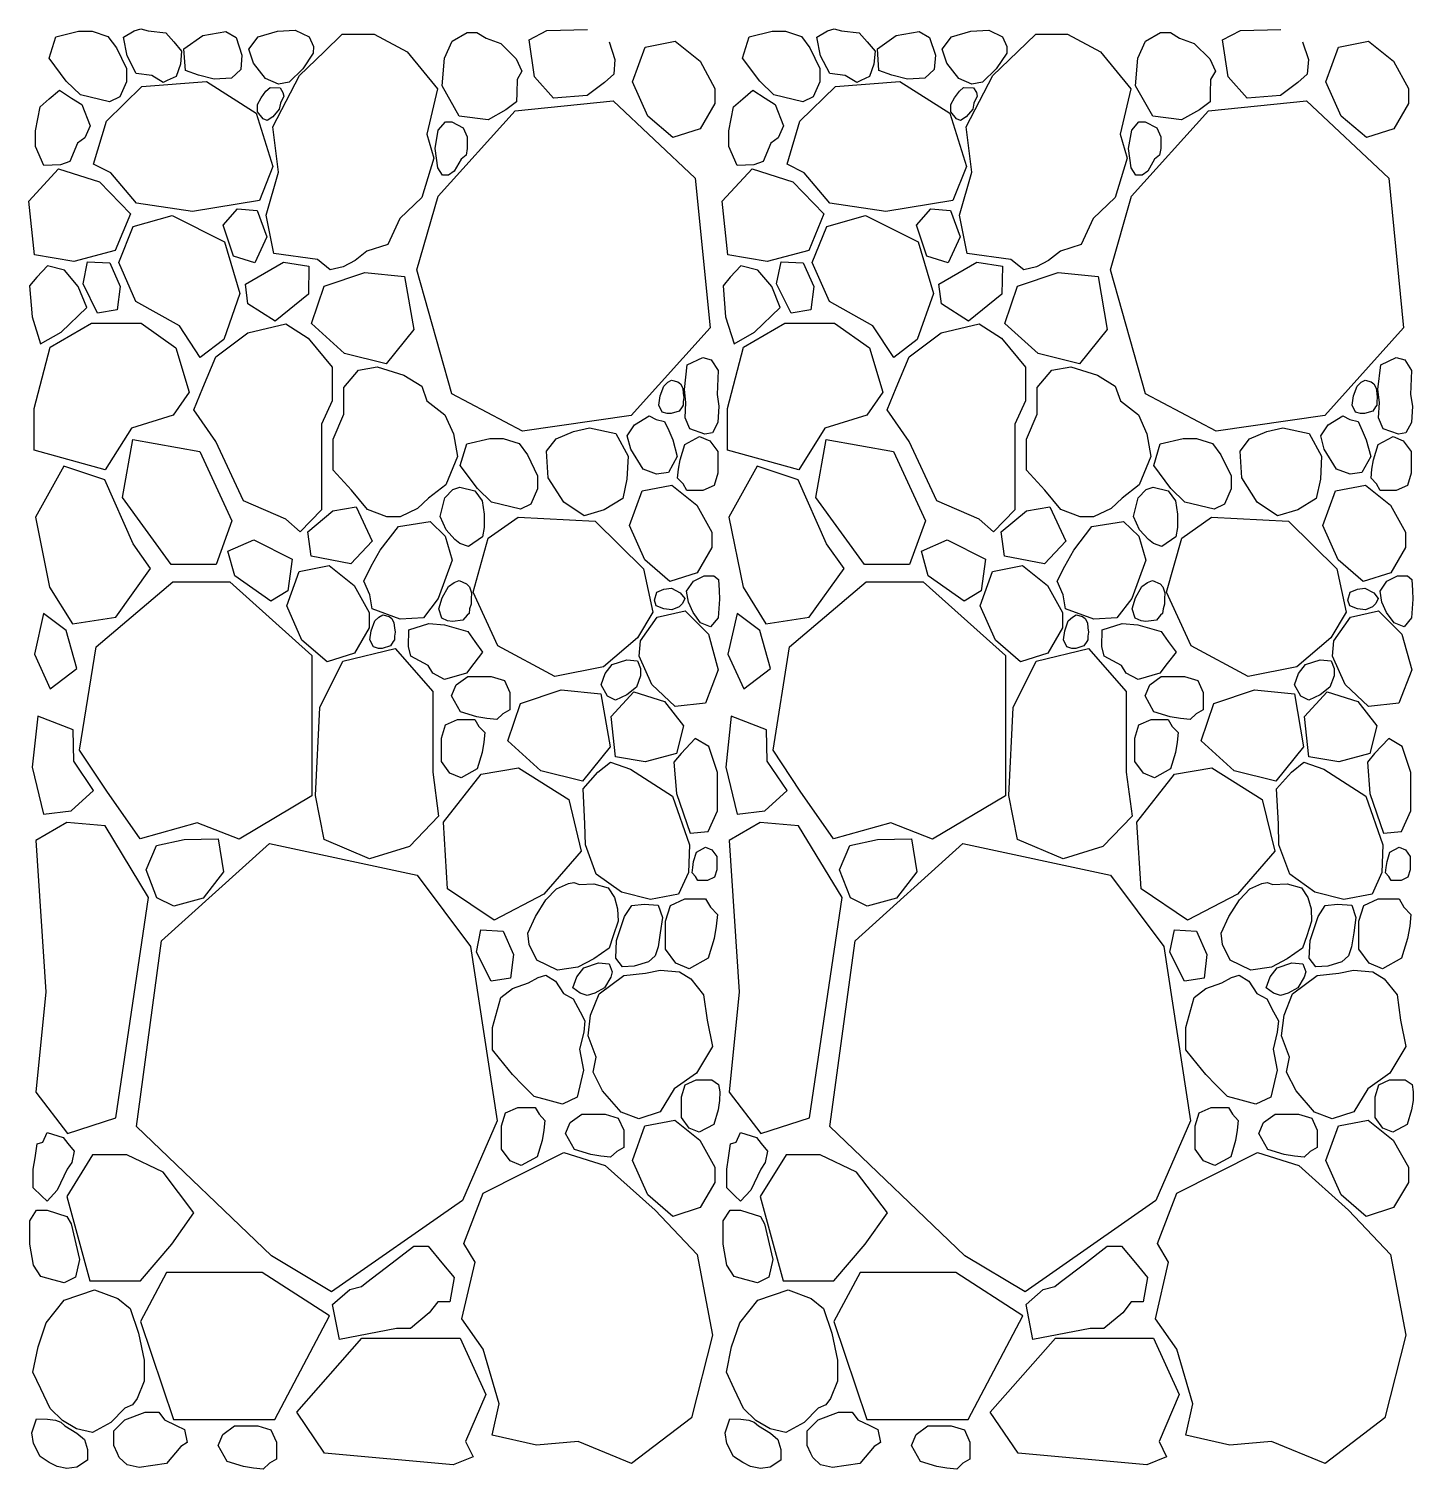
# Model space of a CAD drawing. Header units: millimetres. Extents: x 10227 to 13232, y 2 to 9351.
# Drawn here: x 11743.8 to 11919.9, y 581.3 to 764.6 of the extents above; entities that cross this region are included whole.
import ezdxf

# ---------------------------------------------------------------- set-up
doc = ezdxf.new("R2010")
doc.units = ezdxf.units.MM
doc.layers.add('RETINO', color=20, linetype='Continuous')

msp = doc.modelspace()

# ---------------------------------------------------------------- linework, layer by layer
at = {"layer": 'RETINO'}
for points in [[(11754.03, 755.27), (11750.33, 756.14), (11748.52, 757.9), (11746.35, 760.82), (11747.18, 763.55), (11750.09, 764.26), (11751.81, 764.26), (11753.83, 763.6), (11754.9, 762.15), (11756.19, 759.5), (11756.19, 757.82), (11755.35, 755.89), (11754.03, 755.27)], [(11759.42, 758.63), (11757.44, 758.87), (11756.27, 761.14), (11755.79, 763.48), (11757.16, 764.32), (11758, 764.56), (11758.94, 764.3), (11761.21, 764.06), (11762.22, 762.92), (11763.2, 761.72), (11763.06, 760.08), (11762.5, 758.5), (11761.38, 757.97), (11760.87, 757.75), (11759.42, 758.63)], [(11778.63, 759.47), (11776.87, 757.79), (11775.52, 757.53), (11773.86, 758.24), (11772.35, 760.2), (11771.74, 761.96), (11772.93, 763.53), (11775.41, 764.26), (11777.67, 764.4), (11779.42, 763.53), (11779.98, 762.3), (11779.95, 761.45), (11778.63, 759.47)], [(11808.12, 758.47), (11807.41, 763.17), (11809.68, 764.35), (11814.84, 764.47)], [(11842.25, 755.27), (11838.55, 756.14), (11836.75, 757.9), (11834.57, 760.82), (11835.41, 763.55), (11838.32, 764.26), (11840.03, 764.26), (11842.06, 763.6), (11843.13, 762.15), (11844.41, 759.5), (11844.41, 757.82), (11843.57, 755.89), (11842.25, 755.27)], [(11847.64, 758.63), (11845.67, 758.87), (11844.5, 761.14), (11844.02, 763.48), (11845.39, 764.32), (11846.23, 764.56), (11847.17, 764.3), (11849.43, 764.06), (11850.44, 762.92), (11851.43, 761.72), (11851.29, 760.08), (11850.73, 758.5), (11849.6, 757.97), (11849.1, 757.75), (11847.64, 758.63)], [(11866.86, 759.47), (11865.1, 757.79), (11863.75, 757.53), (11862.08, 758.24), (11860.58, 760.2), (11859.97, 761.96), (11861.15, 763.53), (11863.63, 764.26), (11865.9, 764.4), (11867.65, 763.53), (11868.21, 762.3), (11868.18, 761.45), (11866.86, 759.47)], [(11896.35, 758.47), (11895.64, 763.17), (11897.91, 764.35), (11903.07, 764.47)], [(11763.7, 759.25), (11763.5, 762), (11765.9, 763.73), (11768.82, 764.21)], [(11768.82, 764.21), (11770.13, 763.46)], [(11770.13, 763.46), (11770.88, 761.22), (11770.73, 759.38)], [(11780.48, 735.19), (11774.93, 735.96), (11773.96, 740.84), (11775.52, 746.31), (11774.8, 752.09), (11778.2, 758.62), (11781.32, 761.65), (11783.64, 763.89), (11787.7, 763.89), (11791.88, 761.65), (11795.75, 756.93), (11794.39, 751.15), (11795.3, 748.11), (11793.78, 743.09), (11790.97, 740.43), (11789.43, 737.12), (11786.79, 736.25), (11785.27, 735.1), (11783.75, 734.29), (11782.12, 733.9), (11780.48, 735.19)], [(11802.21, 752.98), (11798.53, 753.44), (11796.36, 757.31), (11796.63, 760.81), (11797.62, 762.99), (11799.53, 764.09), (11800.78, 764.07), (11801.94, 763.39), (11803.81, 762.69), (11805.79, 760.73), (11806.51, 759.15), (11805.89, 758.1), (11805.85, 756.41), (11805.82, 755.27), (11804.46, 754.27), (11802.21, 752.98)], [(11817.6, 762.89), (11818.34, 760.65), (11818.19, 758.81)], [(11829.2, 751.83), (11825.71, 750.73), (11822.52, 753.46), (11820.58, 757.83), (11822.17, 762.23), (11825.98, 762.98), (11829.16, 760.43), (11831.06, 756.98), (11831.06, 755.04), (11829.2, 751.83)], [(11851.92, 759.25), (11851.73, 762), (11854.13, 763.73), (11857.05, 764.21)], [(11857.05, 764.21), (11858.36, 763.46)], [(11858.36, 763.46), (11859.11, 761.22), (11858.96, 759.38)], [(11868.71, 735.19), (11863.16, 735.96), (11862.18, 740.84), (11863.75, 746.31), (11863.02, 752.09), (11866.43, 758.62), (11869.55, 761.65), (11871.87, 763.89), (11875.93, 763.89), (11880.1, 761.65), (11883.98, 756.93), (11882.61, 751.15), (11883.52, 748.11), (11882, 743.09), (11879.19, 740.43), (11877.66, 737.12), (11875.02, 736.25), (11873.5, 735.1), (11871.97, 734.29), (11870.35, 733.9), (11868.71, 735.19)], [(11890.44, 752.98), (11886.76, 753.44), (11884.58, 757.31), (11884.86, 760.81), (11885.84, 762.99), (11887.76, 764.09), (11889, 764.07), (11890.17, 763.39), (11892.03, 762.69), (11894.02, 760.73), (11894.73, 759.15), (11894.12, 758.1), (11894.07, 756.41), (11894.05, 755.27), (11892.69, 754.27), (11890.44, 752.98)], [(11905.82, 762.89), (11906.57, 760.65), (11906.42, 758.81)], [(11917.43, 751.83), (11913.94, 750.73), (11910.75, 753.46), (11908.8, 757.83), (11910.39, 762.23), (11914.21, 762.98), (11917.38, 760.43), (11919.29, 756.98), (11919.29, 755.04), (11917.43, 751.83)], [(11769.54, 758.3), (11767.33, 758.14), (11765.34, 758.66), (11763.7, 759.25)], [(11770.73, 759.38), (11769.54, 758.3)], [(11818.19, 758.81), (11817.01, 757.74)], [(11857.77, 758.3), (11855.56, 758.14), (11853.57, 758.66), (11851.92, 759.25)], [(11858.96, 759.38), (11857.77, 758.3)], [(11906.42, 758.81), (11905.23, 757.74)], [(11774.82, 747.04), (11773.1, 742.73), (11764.59, 741.32), (11757.47, 742.38), (11754.18, 746.22), (11752, 747.35), (11753.64, 752.81), (11758.15, 757.21), (11766.37, 757.85), (11772.7, 753.84), (11774.82, 747.04)], [(11775.63, 754.33), (11774.81, 753.34), (11774.1, 752.91), (11773.57, 753.09), (11772.84, 753.99), (11772.84, 754.91), (11773.33, 755.79), (11773.94, 756.61), (11774.45, 757.08), (11775.73, 757.03), (11776.1, 756.47), (11776.22, 756), (11775.78, 755.1), (11775.63, 754.33)], [(11817.01, 757.74), (11814.79, 756.07), (11810.53, 755.74), (11808.12, 758.47)], [(11863.05, 747.04), (11861.33, 742.73), (11852.82, 741.32), (11845.69, 742.38), (11842.41, 746.22), (11840.23, 747.35), (11841.87, 752.81), (11846.38, 757.21), (11854.6, 757.85), (11860.93, 753.84), (11863.05, 747.04)], [(11863.85, 754.33), (11863.03, 753.34), (11862.32, 752.91), (11861.8, 753.09), (11861.06, 753.99), (11861.06, 754.91), (11861.55, 755.79), (11862.17, 756.61), (11862.68, 757.08), (11863.95, 757.03), (11864.33, 756.47), (11864.44, 756), (11864.01, 755.1), (11863.85, 754.33)], [(11905.23, 757.74), (11903.02, 756.07), (11898.76, 755.74), (11896.35, 758.47)], [(11745.66, 747.15), (11744.62, 749.59), (11744.62, 751.59), (11745.21, 754.63), (11746.37, 755.63), (11747.67, 756.74), (11749.21, 755.75), (11750.51, 754.91), (11751.57, 752.23), (11750.89, 750.67), (11749.96, 749.99), (11748.97, 747.68), (11747.78, 747.27), (11745.66, 747.15)], [(11795.84, 743.25), (11805.64, 754.12), (11818.09, 755.39), (11828.55, 745.55), (11830.46, 726.5), (11820.42, 715.37), (11806.59, 713.37), (11797.6, 718.1), (11793.15, 733.89), (11795.84, 743.25)], [(11833.89, 747.15), (11832.84, 749.59), (11832.84, 751.59), (11833.44, 754.63), (11834.6, 755.63), (11835.89, 756.74), (11837.44, 755.75), (11838.73, 754.91), (11839.79, 752.23), (11839.12, 750.67), (11838.19, 749.99), (11837.19, 747.68), (11836.01, 747.27), (11833.89, 747.15)], [(11884.06, 743.25), (11893.87, 754.12), (11906.32, 755.39), (11916.78, 745.55), (11918.68, 726.5), (11908.65, 715.37), (11894.82, 713.37), (11885.83, 718.1), (11881.37, 733.89), (11884.06, 743.25)], [(11798.78, 747.99), (11797.89, 746.45), (11797.18, 745.93), (11796.38, 745.93), (11795.8, 746.85), (11795.46, 749.31), (11795.86, 751.68), (11796.78, 752.74), (11797.58, 752.74), (11799.03, 751.97), (11799.55, 750.8), (11799.55, 749.34), (11799.4, 748.5), (11798.78, 747.99)], [(11887, 747.99), (11886.12, 746.45), (11885.4, 745.93), (11884.6, 745.93), (11884.03, 746.85), (11883.69, 749.31), (11884.09, 751.68), (11885, 752.74), (11885.8, 752.74), (11887.26, 751.97), (11887.77, 750.8), (11887.77, 749.34), (11887.63, 748.5), (11887, 747.99)], [(11749.49, 734.95), (11744.47, 735.8), (11743.76, 742.61), (11747.55, 746.73), (11752.74, 745.11), (11756.7, 741), (11754.77, 736.35), (11749.49, 734.95)], [(11837.72, 734.95), (11832.7, 735.8), (11831.99, 742.61), (11835.78, 746.73), (11840.97, 745.11), (11844.92, 741), (11842.99, 736.35), (11837.72, 734.95)], [(11762.92, 726.75), (11757.4, 729.86), (11755.22, 734.81), (11757.06, 739.41), (11762, 740.8), (11768.67, 737.46), (11770.63, 730.89), (11768.56, 725.02), (11765.57, 722.72), (11762.92, 726.75)], [(11770.31, 741.66), (11772.82, 741.45), (11774.05, 738.08), (11772.51, 734.8), (11769.81, 735.63), (11768.49, 739.58), (11770.31, 741.66)], [(11851.15, 726.75), (11845.63, 729.86), (11843.44, 734.81), (11845.28, 739.41), (11850.23, 740.8), (11856.9, 737.46), (11858.86, 730.89), (11856.79, 725.02), (11853.8, 722.72), (11851.15, 726.75)], [(11858.53, 741.66), (11861.05, 741.45), (11862.28, 738.08), (11860.73, 734.8), (11858.03, 735.63), (11856.71, 739.58), (11858.53, 741.66)], [(11744.18, 727.9), (11745.27, 724.46), (11747.89, 725.95), (11751.14, 729.12), (11750.06, 731.78), (11748.29, 733.86), (11746.13, 734.41), (11744.77, 732.96), (11743.87, 731.87), (11744.18, 727.9)], [(11755.02, 728.79), (11752.52, 728.39), (11750.67, 732.1), (11751.24, 734.92), (11754.06, 734.77), (11755.39, 731.79), (11755.02, 728.79)], [(11771.64, 729.55), (11771.33, 732.06), (11776.16, 734.88), (11779.4, 734.38), (11779.33, 730.79), (11775.09, 727.38), (11771.64, 729.55)], [(11786.51, 733.57), (11791.58, 733.06), (11792.74, 726.31), (11789.23, 721.95), (11783.94, 723.23), (11779.72, 727.06), (11781.34, 731.83), (11786.51, 733.57)], [(11832.41, 727.9), (11833.49, 724.46), (11836.11, 725.95), (11839.37, 729.12), (11838.28, 731.78), (11836.52, 733.86), (11834.35, 734.41), (11833, 732.96), (11832.1, 731.87), (11832.41, 727.9)], [(11843.24, 728.79), (11840.75, 728.39), (11838.9, 732.1), (11839.47, 734.92), (11842.29, 734.77), (11843.62, 731.79), (11843.24, 728.79)], [(11859.87, 729.55), (11859.56, 732.06), (11864.38, 734.88), (11867.63, 734.38), (11867.56, 730.79), (11863.31, 727.38), (11859.87, 729.55)], [(11874.74, 733.57), (11879.8, 733.06), (11880.96, 726.31), (11877.46, 721.95), (11872.17, 723.23), (11867.95, 727.06), (11869.57, 731.83), (11874.74, 733.57)], [(11756.83, 713.75), (11753.49, 708.43), (11744.43, 710.96), (11744.43, 716.27), (11746.47, 724.05), (11751.72, 727.12), (11758.05, 727.12), (11762.48, 723.98), (11764.18, 718.32), (11762.14, 715.39), (11756.83, 713.75)], [(11776.45, 702.18), (11771.07, 704.5), (11767.54, 712.06), (11764.75, 716.07), (11765.91, 718.87), (11767.54, 722.82), (11771.62, 725.88), (11776.45, 727.04), (11779.3, 725.2), (11782.36, 721.52), (11782.36, 717.23), (11781, 714.24), (11781, 711.24), (11781, 706.27), (11781, 703.34), (11778.28, 700.55), (11776.45, 702.18)], [(11845.05, 713.75), (11841.72, 708.43), (11832.66, 710.96), (11832.66, 716.27), (11834.7, 724.05), (11839.94, 727.12), (11846.28, 727.12), (11850.71, 723.98), (11852.41, 718.32), (11850.37, 715.39), (11845.05, 713.75)], [(11864.67, 702.18), (11859.3, 704.5), (11855.76, 712.06), (11852.98, 716.07), (11854.13, 718.87), (11855.77, 722.82), (11859.85, 725.88), (11864.67, 727.04), (11867.53, 725.2), (11870.59, 721.52), (11870.59, 717.23), (11869.23, 714.24), (11869.23, 711.24), (11869.23, 706.27), (11869.23, 703.34), (11866.51, 700.55), (11864.67, 702.18)], [(11831.56, 716.55), (11831.44, 714.47), (11830.75, 713.17), (11829.78, 712.98), (11827.86, 713.68), (11827.27, 715.08), (11827.36, 717.01), (11827.18, 718.66), (11827.54, 721.82), (11829.52, 722.72), (11830.59, 722.44), (11831.45, 721.07), (11831.34, 718.03), (11831.56, 716.55)], [(11919.79, 716.55), (11919.67, 714.47), (11918.97, 713.17), (11918.01, 712.98), (11916.09, 713.68), (11915.5, 715.08), (11915.59, 717.01), (11915.4, 718.66), (11915.76, 721.82), (11917.74, 722.72), (11918.82, 722.44), (11919.68, 721.07), (11919.56, 718.03), (11919.79, 716.55)], [(11796.8, 706.53), (11794.63, 704.83), (11793.22, 703.54), (11791.01, 702.45), (11789.31, 702.45), (11786.85, 703.38), (11784.81, 705.87), (11782.48, 708.4), (11782.48, 712.34), (11783.84, 715.51), (11783.84, 718.94), (11785.71, 721.14), (11788.09, 721.57), (11791.49, 720.47), (11793.76, 719.08), (11794.41, 717.24), (11796.7, 715.44), (11797.8, 713.03), (11798.29, 710.13), (11796.8, 706.53)], [(11885.03, 706.53), (11882.86, 704.83), (11881.45, 703.54), (11879.23, 702.45), (11877.54, 702.45), (11875.08, 703.38), (11873.03, 705.87), (11870.71, 708.4), (11870.71, 712.34), (11872.06, 715.51), (11872.06, 718.94), (11873.93, 721.14), (11876.32, 721.57), (11879.72, 720.47), (11881.99, 719.08), (11882.64, 717.24), (11884.93, 715.44), (11886.03, 713.03), (11886.52, 710.13), (11885.03, 706.53)], [(11826.52, 715.89), (11825.48, 715.6), (11824.98, 715.6), (11824.34, 715.77), (11823.9, 716.69), (11824.07, 717.84), (11824.54, 719.09), (11825.06, 719.58), (11825.54, 719.86), (11826.34, 719.65), (11826.68, 719.38), (11826.96, 718.82), (11827.03, 718.2), (11827.1, 717.64), (11827.03, 717.15), (11827.03, 716.69), (11826.88, 716.46), (11826.52, 715.89)], [(11914.75, 715.89), (11913.71, 715.6), (11913.21, 715.6), (11912.57, 715.77), (11912.13, 716.69), (11912.3, 717.84), (11912.77, 719.09), (11913.28, 719.58), (11913.77, 719.86), (11914.57, 719.65), (11914.91, 719.38), (11915.19, 718.82), (11915.26, 718.2), (11915.33, 717.64), (11915.26, 717.15), (11915.26, 716.69), (11915.1, 716.46), (11914.75, 715.89)], [(11825.71, 712.25), (11826.27, 710.16), (11825.14, 708.12), (11823.64, 707.88), (11821.93, 708.55), (11820.36, 711.06), (11819.9, 712.76), (11820.84, 714.16), (11822.7, 715.33), (11823.6, 714.84), (11824.65, 714.58), (11825.19, 713.47), (11825.71, 712.25)], [(11913.93, 712.25), (11914.5, 710.16), (11913.37, 708.12), (11911.86, 707.88), (11910.15, 708.55), (11908.58, 711.06), (11908.13, 712.76), (11909.07, 714.16), (11910.93, 715.33), (11911.83, 714.84), (11912.88, 714.58), (11913.42, 713.47), (11913.93, 712.25)], [(11811.82, 704.32), (11809.85, 707.41), (11809.64, 710.81), (11810.85, 712.4), (11813.06, 713.31), (11815.1, 713.78), (11818.44, 713.08), (11820.02, 710.17), (11819.87, 707.26), (11819.35, 704.81), (11816.97, 703.35), (11814.42, 702.61), (11811.82, 704.32)], [(11900.05, 704.32), (11898.08, 707.41), (11897.87, 710.81), (11899.07, 712.4), (11901.29, 713.31), (11903.33, 713.78), (11906.66, 713.08), (11908.24, 710.17), (11908.09, 707.26), (11907.57, 704.81), (11905.2, 703.35), (11902.65, 702.61), (11900.05, 704.32)], [(11767.59, 696.4), (11761.87, 696.4), (11755.69, 704.93), (11756.99, 712.29), (11765.53, 710.78), (11769.61, 701.96)], [(11806.33, 703.45), (11802.63, 704.33), (11800.83, 706.09), (11798.65, 709.01), (11799.49, 711.74), (11802.4, 712.44), (11804.11, 712.44), (11806.14, 711.79), (11807.21, 710.34), (11808.49, 707.69), (11808.49, 706.01), (11807.65, 704.08), (11806.33, 703.45)], [(11826.62, 709.72), (11827.21, 711.65), (11829.1, 712.69), (11830.41, 712.14), (11831.42, 710.77), (11831.42, 708.02), (11830.94, 706.46), (11829.51, 705.82), (11827.47, 705.82), (11827, 706.65), (11826.3, 707.37), (11826.43, 708.51), (11826.62, 709.72)], [(11855.81, 696.4), (11850.09, 696.4), (11843.91, 704.93), (11845.22, 712.29), (11853.76, 710.78), (11857.84, 701.96)], [(11894.56, 703.45), (11890.86, 704.33), (11889.05, 706.09), (11886.88, 709.01), (11887.71, 711.74), (11890.63, 712.44), (11892.34, 712.44), (11894.36, 711.79), (11895.44, 710.34), (11896.72, 707.69), (11896.72, 706.01), (11895.88, 704.08), (11894.56, 703.45)], [(11914.85, 709.72), (11915.44, 711.65), (11917.33, 712.69), (11918.63, 712.14), (11919.64, 710.77), (11919.64, 708.02), (11919.16, 706.46), (11917.73, 705.82), (11915.7, 705.82), (11915.22, 706.65), (11914.53, 707.37), (11914.65, 708.51), (11914.85, 709.72)], [(11754.82, 689.69), (11759.26, 695.87), (11757.04, 699.05), (11753.43, 707.17), (11748.2, 708.91), (11744.6, 702.41), (11746.4, 693.51)], [(11843.05, 689.69), (11847.48, 695.87), (11845.26, 699.05), (11841.66, 707.17), (11836.43, 708.91), (11832.82, 702.41), (11834.63, 693.51)], [(11796.1, 702.5), (11796.69, 704.88), (11797.7, 705.94), (11798.6, 706.22), (11800.51, 705.76), (11801.45, 704.51), (11801.68, 702.82), (11801.69, 701.09), (11801.47, 699.92), (11799.7, 698.7), (11798.62, 699.07), (11797.98, 699.6), (11796.86, 700.83), (11796.1, 702.5)], [(11828.81, 695.35), (11825.33, 694.25), (11822.13, 696.99), (11820.19, 701.35), (11821.78, 705.76), (11825.59, 706.5), (11828.77, 703.95), (11830.68, 700.51), (11830.68, 698.56), (11828.81, 695.35)], [(11884.33, 702.5), (11884.91, 704.88), (11885.93, 705.94), (11886.83, 706.22), (11888.74, 705.76), (11889.67, 704.51), (11889.91, 702.82), (11889.91, 701.09), (11889.7, 699.92), (11887.92, 698.7), (11886.84, 699.07), (11886.21, 699.6), (11885.09, 700.83), (11884.33, 702.5)], [(11917.04, 695.35), (11913.55, 694.25), (11910.36, 696.99), (11908.41, 701.35), (11910, 705.76), (11913.82, 706.5), (11917, 703.95), (11918.9, 700.51), (11918.9, 698.56), (11917.04, 695.35)], [(11769.61, 701.96), (11767.59, 696.4)], [(11785.43, 703.75), (11787.46, 699.35), (11784.74, 696.5), (11779.69, 697.45), (11779.26, 700.54), (11782.46, 703.22), (11785.43, 703.75)], [(11802.22, 699.74), (11806.01, 702.43), (11815.82, 701.93), (11821.96, 695.86), (11823.15, 690.32), (11821.21, 687.09), (11816.87, 683.39), (11810.7, 682.15), (11803.44, 686.07), (11800.31, 692.88), (11802.22, 699.74)], [(11857.84, 701.96), (11855.81, 696.4)], [(11873.66, 703.75), (11875.69, 699.35), (11872.97, 696.5), (11867.91, 697.45), (11867.49, 700.54), (11870.69, 703.22), (11873.66, 703.75)], [(11890.45, 699.74), (11894.24, 702.43), (11904.05, 701.93), (11910.19, 695.86), (11911.37, 690.32), (11909.44, 687.09), (11905.1, 683.39), (11898.92, 682.15), (11891.67, 686.07), (11888.53, 692.88), (11890.45, 699.74)], [(11788.48, 698.21), (11790.78, 701.23), (11794.81, 701.85), (11796.75, 700.01), (11797.64, 696.93), (11795.85, 692.07), (11793.98, 689.62), (11791.03, 689.43), (11787.43, 690.76), (11787.13, 692.53), (11786.37, 694.26), (11787.34, 696.2), (11788.48, 698.21)], [(11876.7, 698.21), (11879, 701.23), (11883.03, 701.85), (11884.98, 700.01), (11885.87, 696.93), (11884.08, 692.07), (11882.2, 689.62), (11879.26, 689.43), (11875.66, 690.76), (11875.36, 692.53), (11874.6, 694.26), (11875.57, 696.2), (11876.7, 698.21)], [(11776.7, 693.05), (11774.55, 691.73), (11769.98, 694.95), (11769.09, 698.11), (11772.38, 699.53), (11777.25, 697.08), (11776.7, 693.05)], [(11864.92, 693.05), (11862.77, 691.73), (11858.2, 694.95), (11857.32, 698.11), (11860.61, 699.53), (11865.47, 697.08), (11864.92, 693.05)], [(11785.2, 685.12), (11781.71, 684.02), (11778.52, 686.76), (11776.57, 691.12), (11778.16, 695.53), (11781.98, 696.27), (11785.15, 693.72), (11787.06, 690.28), (11787.06, 688.33), (11785.2, 685.12)], [(11831.45, 689.63), (11830.51, 688.48), (11829.23, 688.98), (11828.28, 690.28), (11827.7, 691.62), (11827.46, 693.02), (11828.32, 694.29), (11829.68, 694.96), (11830.93, 694.96), (11831.52, 694.47), (11831.6, 693.08), (11831.64, 691.97), (11831.45, 689.63)], [(11873.42, 685.12), (11869.94, 684.02), (11866.74, 686.76), (11864.8, 691.12), (11866.39, 695.53), (11870.2, 696.27), (11873.38, 693.72), (11875.29, 690.28), (11875.29, 688.33), (11873.42, 685.12)], [(11919.68, 689.63), (11918.74, 688.48), (11917.46, 688.98), (11916.51, 690.28), (11915.92, 691.62), (11915.69, 693.02), (11916.55, 694.29), (11917.91, 694.96), (11919.16, 694.96), (11919.74, 694.47), (11919.83, 693.08), (11919.87, 691.97), (11919.68, 689.63)], [(11746.4, 693.51), (11749.32, 688.87)], [(11757.93, 661.51), (11753.7, 667.54), (11750.23, 672.77), (11752.32, 685.94), (11762.07, 694.18), (11769.32, 694.18), (11779.78, 684.81), (11779.78, 666.98), (11770.52, 661.44), (11765.19, 663.51), (11757.93, 661.51)], [(11798.99, 689.3), (11797.66, 689.13), (11797.05, 689.22), (11796.3, 689.56), (11795.93, 690.77), (11796.35, 692.15), (11797.15, 693.6), (11797.88, 694.1), (11798.53, 694.36), (11799.47, 693.94), (11799.84, 693.55), (11800.08, 692.81), (11800.05, 692.04), (11800.03, 691.34), (11799.85, 690.75), (11799.77, 690.18), (11799.53, 689.94), (11798.99, 689.3)], [(11825.59, 690.64), (11824.57, 690.77), (11823.59, 691.12), (11823.36, 691.85), (11823.68, 692.87), (11824.57, 693.28), (11825.52, 693.39), (11826.65, 692.79), (11827.22, 692.09), (11826.92, 691.45), (11826.49, 691.03), (11825.59, 690.64)], [(11834.63, 693.51), (11837.54, 688.87)], [(11846.15, 661.51), (11841.92, 667.54), (11838.45, 672.77), (11840.55, 685.94), (11850.3, 694.18), (11857.54, 694.18), (11868.01, 684.81), (11868.01, 666.98), (11858.75, 661.44), (11853.42, 663.51), (11846.15, 661.51)], [(11887.22, 689.3), (11885.88, 689.13), (11885.27, 689.22), (11884.52, 689.56), (11884.15, 690.77), (11884.58, 692.15), (11885.38, 693.6), (11886.1, 694.1), (11886.75, 694.36), (11887.7, 693.94), (11888.06, 693.55), (11888.3, 692.81), (11888.27, 692.04), (11888.26, 691.34), (11888.08, 690.75), (11887.99, 690.18), (11887.76, 689.94), (11887.22, 689.3)], [(11913.82, 690.64), (11912.8, 690.77), (11911.82, 691.12), (11911.59, 691.85), (11911.9, 692.87), (11912.8, 693.28), (11913.74, 693.39), (11914.88, 692.79), (11915.44, 692.09), (11915.15, 691.45), (11914.71, 691.03), (11913.82, 690.64)], [(11746.5, 680.56), (11749.89, 683.15), (11748.52, 688.02), (11745.64, 690.15), (11744.49, 684.97), (11746.5, 680.56)], [(11749.32, 688.87), (11754.82, 689.69)], [(11789.78, 686.03), (11788.74, 685.73), (11788.24, 685.73), (11787.6, 685.91), (11787.16, 686.83), (11787.33, 687.98), (11787.8, 689.23), (11788.31, 689.71), (11788.8, 690), (11789.6, 689.78), (11789.94, 689.52), (11790.22, 688.96), (11790.29, 688.34), (11790.36, 687.78), (11790.29, 687.28), (11790.29, 686.83), (11790.13, 686.6), (11789.78, 686.03)], [(11823.7, 689.71), (11827.26, 690.52), (11830.22, 687.52), (11831.49, 683.01), (11829.84, 678.75), (11825.98, 678.33), (11823.02, 681.13), (11821.41, 684.73), (11821.57, 686.67), (11823.7, 689.71)], [(11834.73, 680.56), (11838.12, 683.15), (11836.75, 688.02), (11833.87, 690.15), (11832.71, 684.97), (11834.73, 680.56)], [(11837.54, 688.87), (11843.05, 689.69)], [(11878.01, 686.03), (11876.96, 685.73), (11876.46, 685.73), (11875.83, 685.91), (11875.39, 686.83), (11875.56, 687.98), (11876.02, 689.23), (11876.54, 689.71), (11877.03, 690), (11877.83, 689.78), (11878.17, 689.52), (11878.45, 688.96), (11878.51, 688.34), (11878.59, 687.78), (11878.51, 687.28), (11878.51, 686.83), (11878.36, 686.6), (11878.01, 686.03)], [(11911.92, 689.71), (11915.49, 690.52), (11918.44, 687.52), (11919.71, 683.01), (11918.07, 678.75), (11914.2, 678.33), (11911.25, 681.13), (11909.64, 684.73), (11909.8, 686.67), (11911.92, 689.71)], [(11792.12, 688.07), (11794.64, 688.9), (11796.64, 688.73), (11799.61, 687.87), (11800.51, 686.62), (11801.5, 685.24), (11800.38, 683.79), (11799.43, 682.57), (11796.67, 681.75), (11795.17, 682.56), (11794.58, 683.54), (11792.37, 684.73), (11792.06, 685.95), (11792.12, 688.07)], [(11880.34, 688.07), (11882.87, 688.9), (11884.86, 688.73), (11887.84, 687.87), (11888.73, 686.62), (11889.73, 685.24), (11888.6, 683.79), (11887.66, 682.57), (11884.89, 681.75), (11883.4, 682.56), (11882.8, 683.54), (11880.59, 684.73), (11880.29, 685.95), (11880.34, 688.07)], [(11787.12, 658.96), (11781.32, 661.43), (11780.25, 666.99), (11780.79, 678.22), (11783.72, 684.09), (11790.36, 685.72), (11795.17, 680.25), (11795.17, 669.97), (11795.9, 664.39), (11792.18, 660.51), (11787.12, 658.96)], [(11875.35, 658.96), (11869.55, 661.43), (11868.47, 666.99), (11869.01, 678.22), (11871.94, 684.09), (11878.59, 685.72), (11883.4, 680.25), (11883.4, 669.97), (11884.13, 664.39), (11880.41, 660.51), (11875.35, 658.96)], [(11821.08, 680.81), (11819.85, 679.83), (11818.41, 679.14), (11817.37, 679.66), (11816.58, 681.1), (11817.08, 682.52), (11817.98, 683.67), (11819.85, 684.28), (11821.22, 684.15), (11821.6, 683.15), (11821.6, 682.22), (11821.08, 680.81)], [(11909.3, 680.81), (11908.07, 679.83), (11906.63, 679.14), (11905.59, 679.66), (11904.81, 681.1), (11905.31, 682.52), (11906.2, 683.67), (11908.08, 684.28), (11909.45, 684.15), (11909.83, 683.15), (11909.83, 682.22), (11909.3, 680.81)], [(11800.75, 677), (11798.68, 677.64), (11797.55, 679.68), (11798.15, 681.08), (11799.63, 682.17), (11802.58, 682.17), (11804.27, 681.65), (11804.95, 680.11), (11804.95, 677.92), (11804.06, 677.41), (11803.29, 676.66), (11802.05, 676.79), (11800.75, 677)], [(11888.98, 677), (11886.9, 677.64), (11885.78, 679.68), (11886.37, 681.08), (11887.85, 682.17), (11890.81, 682.17), (11892.49, 681.65), (11893.18, 680.11), (11893.18, 677.92), (11892.29, 677.41), (11891.51, 676.66), (11890.28, 676.79), (11888.98, 677)], [(11811.49, 680.47), (11816.55, 679.96), (11817.71, 673.21), (11814.21, 668.85), (11808.92, 670.13), (11804.7, 673.96), (11806.32, 678.73), (11811.49, 680.47)], [(11822.19, 671.29), (11818.4, 671.93), (11817.86, 677.08), (11820.72, 680.18), (11824.65, 678.96), (11827.07, 675.86), (11826.17, 672.35), (11822.19, 671.29)], [(11899.71, 680.47), (11904.78, 679.96), (11905.94, 673.21), (11902.44, 668.85), (11897.14, 670.13), (11892.93, 673.96), (11894.55, 678.73), (11899.71, 680.47)], [(11910.42, 671.29), (11906.63, 671.93), (11906.09, 677.08), (11908.95, 680.18), (11912.87, 678.96), (11915.29, 675.86), (11914.4, 672.35), (11910.42, 671.29)], [(11749.47, 671.36), (11749.41, 675.37), (11744.9, 677.1), (11744.21, 670.6), (11745.65, 664.63)], [(11801.43, 672.47), (11800.79, 670.4), (11798.76, 669.27), (11797.35, 669.87), (11796.26, 671.35), (11796.26, 674.3), (11796.78, 675.99), (11798.32, 676.68), (11800.51, 676.68), (11801.02, 675.79), (11801.77, 675.01), (11801.64, 673.78), (11801.43, 672.47)], [(11837.7, 671.36), (11837.63, 675.37), (11833.13, 677.1), (11832.44, 670.6), (11833.87, 664.63)], [(11889.65, 672.47), (11889.02, 670.4), (11886.98, 669.27), (11885.58, 669.87), (11884.49, 671.35), (11884.49, 674.3), (11885.01, 675.99), (11886.55, 676.68), (11888.74, 676.68), (11889.25, 675.79), (11890, 675.01), (11889.86, 673.78), (11889.65, 672.47)], [(11826.16, 667.28), (11827.89, 662.23), (11830.21, 662.44), (11831.37, 665.06), (11831.38, 669.95), (11830.27, 673.25), (11828.56, 674.27), (11826.75, 672.34), (11825.85, 671.25), (11826.16, 667.28)], [(11914.39, 667.28), (11916.11, 662.23), (11918.43, 662.44), (11919.6, 665.06), (11919.61, 669.95), (11918.5, 673.25), (11916.78, 674.27), (11914.98, 672.34), (11914.07, 671.25), (11914.39, 667.28)], [(11749.16, 665.05), (11752.01, 667.63), (11749.47, 671.36)], [(11814.52, 663.42), (11814.28, 667.85), (11816.17, 669.99), (11817.75, 671.25), (11820.31, 670.35), (11825.64, 666.94), (11827.81, 660.74), (11827.68, 657.22), (11826.44, 654.47), (11822.85, 653.76), (11819.16, 654.69), (11815.96, 657), (11814.6, 660.75), (11814.52, 663.42)], [(11837.39, 665.05), (11840.23, 667.63), (11837.7, 671.36)], [(11902.74, 663.42), (11902.51, 667.85), (11904.4, 669.99), (11905.97, 671.25), (11908.54, 670.35), (11913.87, 666.94), (11916.04, 660.74), (11915.91, 657.22), (11914.67, 654.47), (11911.08, 653.76), (11907.39, 654.69), (11904.19, 657), (11902.82, 660.75), (11902.74, 663.42)], [(11796.51, 663.61), (11801.31, 669.71), (11806.06, 670.51)], [(11806.06, 670.51), (11812.47, 666.48), (11814.05, 659.93)], [(11884.73, 663.61), (11889.54, 669.71), (11894.29, 670.51)], [(11894.29, 670.51), (11900.7, 666.48), (11902.28, 659.93)], [(11748.68, 623.98), (11754.84, 626.01), (11759, 654.03), (11753.48, 663.14), (11748.58, 663.59), (11744.65, 661.3), (11745.93, 642.03)], [(11745.65, 664.63), (11749.16, 665.05)], [(11814.05, 659.93), (11809.31, 654.44), (11802.97, 651.14), (11797.05, 655.14), (11796.51, 663.61)], [(11836.91, 623.98), (11843.07, 626.01), (11847.23, 654.03), (11841.71, 663.14), (11836.81, 663.59), (11832.88, 661.3), (11834.16, 642.03)], [(11833.87, 664.63), (11837.39, 665.05)], [(11902.28, 659.93), (11897.53, 654.44), (11891.2, 651.14), (11885.28, 655.14), (11884.73, 663.61)], [(11798.95, 615.49), (11782.28, 603.84), (11774.62, 608.42), (11757.45, 624.91), (11760.66, 648.51), (11774.39, 660.88), (11793.16, 656.85), (11799.95, 647.8), (11803.35, 625.6), (11798.95, 615.49)], [(11760.06, 654), (11758.68, 657.53), (11759.99, 660.63)], [(11759.99, 660.63), (11763.54, 661.43), (11767.85, 661.49), (11768.52, 657.31), (11765.95, 653.94)], [(11828.35, 658.61), (11828.71, 659.79), (11829.87, 660.43), (11830.67, 660.09), (11831.29, 659.25), (11831.29, 657.56), (11831, 656.6), (11830.12, 656.21), (11828.87, 656.21), (11828.58, 656.72), (11828.16, 657.16), (11828.23, 657.86), (11828.35, 658.61)], [(11887.17, 615.49), (11870.51, 603.84), (11862.84, 608.42), (11845.68, 624.91), (11848.88, 648.51), (11862.61, 660.88), (11881.39, 656.85), (11888.18, 647.8), (11891.58, 625.6), (11887.17, 615.49)], [(11848.29, 654), (11846.91, 657.53), (11848.22, 660.63)], [(11848.22, 660.63), (11851.76, 661.43), (11856.08, 661.49), (11856.75, 657.31), (11854.18, 653.94)], [(11916.58, 658.61), (11916.94, 659.79), (11918.1, 660.43), (11918.9, 660.09), (11919.52, 659.25), (11919.52, 657.56), (11919.23, 656.6), (11918.35, 656.21), (11917.1, 656.21), (11916.81, 656.72), (11916.38, 657.16), (11916.46, 657.86), (11916.58, 658.61)], [(11813.83, 655.67), (11815.64, 655.75), (11817.46, 655.24), (11818.27, 654.02), (11818.68, 652.57), (11818.75, 651.02), (11818.12, 649.15), (11817.6, 647.57), (11815.65, 646.23), (11813.63, 645.17), (11811.02, 644.8), (11808.4, 646.04), (11807.42, 648.03), (11807.24, 649.47), (11808.24, 651.62), (11809.56, 653.74), (11810.88, 655.12), (11812.41, 655.8), (11813.11, 655.93), (11813.83, 655.67)], [(11902.05, 655.67), (11903.86, 655.75), (11905.68, 655.24), (11906.49, 654.02), (11906.9, 652.57), (11906.97, 651.02), (11906.35, 649.15), (11905.83, 647.57), (11903.88, 646.23), (11901.85, 645.17), (11899.25, 644.8), (11896.63, 646.04), (11895.65, 648.03), (11895.47, 649.47), (11896.46, 651.62), (11897.78, 653.74), (11899.1, 655.12), (11900.64, 655.8), (11901.34, 655.93), (11902.05, 655.67)], [(11765.95, 653.94), (11762.21, 652.92), (11760.06, 654)], [(11822.61, 645.86), (11820.8, 645.31), (11819.29, 645.2), (11818.44, 646.31), (11818.55, 648.57), (11819.57, 651.61), (11820.48, 653.03), (11822.04, 653.16), (11823.85, 653.07), (11824.39, 651.49), (11824.1, 649.55), (11823.84, 647.75), (11823.45, 646.61), (11822.61, 645.86)], [(11830.97, 648.81), (11830.21, 646.32), (11827.76, 644.97), (11826.07, 645.69), (11824.77, 647.46), (11824.77, 651.01), (11825.39, 653.03), (11827.24, 653.85), (11829.87, 653.85), (11830.48, 652.78), (11831.38, 651.85), (11831.22, 650.37), (11830.97, 648.81)], [(11854.18, 653.94), (11850.44, 652.92), (11848.29, 654)], [(11910.83, 645.86), (11909.02, 645.31), (11907.52, 645.2), (11906.67, 646.31), (11906.77, 648.57), (11907.8, 651.61), (11908.71, 653.03), (11910.27, 653.16), (11912.08, 653.07), (11912.61, 651.49), (11912.33, 649.55), (11912.06, 647.75), (11911.67, 646.61), (11910.83, 645.86)], [(11919.19, 648.81), (11918.43, 646.32), (11915.99, 644.97), (11914.3, 645.69), (11912.99, 647.46), (11912.99, 651.01), (11913.62, 653.03), (11915.46, 653.85), (11918.1, 653.85), (11918.71, 652.78), (11919.61, 651.85), (11919.45, 650.37), (11919.19, 648.81)], [(11805.06, 643.77), (11802.57, 643.37), (11800.71, 647.09), (11801.29, 649.9), (11804.11, 649.75), (11805.44, 646.77), (11805.06, 643.77)], [(11893.29, 643.77), (11890.79, 643.37), (11888.94, 647.09), (11889.51, 649.9), (11892.33, 649.75), (11893.66, 646.77), (11893.29, 643.77)], [(11816.99, 642.52), (11815.76, 641.84), (11814.8, 641.54), (11813.9, 641.87), (11812.97, 642.53), (11813.48, 643.95), (11814.37, 645.1), (11816.25, 645.7), (11817.62, 645.58), (11818, 644.58), (11817.8, 643.89), (11816.99, 642.52)], [(11905.22, 642.52), (11903.99, 641.84), (11903.03, 641.54), (11902.13, 641.87), (11901.2, 642.53), (11901.71, 643.95), (11902.6, 645.1), (11904.47, 645.7), (11905.84, 645.58), (11906.22, 644.58), (11906.03, 643.89), (11905.22, 642.52)], [(11814.34, 632.07), (11813.54, 628.61), (11811.65, 627.75), (11809.8, 628.23), (11808.07, 628.69), (11806.62, 630.17), (11805.29, 631.52), (11803.65, 633.53), (11802.75, 634.63), (11802.75, 637.5), (11803.81, 641.32), (11805.31, 642.47), (11807.32, 643.16), (11808.57, 643.85), (11809.54, 644.15), (11810.76, 643.39), (11811.78, 641.81), (11813.03, 641.13), (11813.9, 639.49), (11814.51, 638.32), (11814.39, 636.91), (11813.84, 634.73), (11814.34, 632.07)], [(11819.47, 644.09), (11822.21, 644.42), (11824.08, 644.79), (11826.54, 644.57), (11827.99, 643.7), (11829.61, 641.63), (11830.07, 638.43), (11830.75, 635.07), (11828.7, 631.69), (11825.89, 629.69), (11824.11, 626.75), (11821.37, 625.85), (11819.11, 626.72), (11816.77, 629.42), (11815.56, 631.79), (11815.96, 633.7), (11814.93, 636.42), (11815.24, 639.06), (11816.33, 641.79), (11819.47, 644.09)], [(11902.57, 632.07), (11901.77, 628.61), (11899.87, 627.75), (11898.03, 628.23), (11896.29, 628.69), (11894.84, 630.17), (11893.51, 631.52), (11891.87, 633.53), (11890.98, 634.63), (11890.98, 637.5), (11892.04, 641.32), (11893.53, 642.47), (11895.54, 643.16), (11896.79, 643.85), (11897.76, 644.15), (11898.99, 643.39), (11900.01, 641.81), (11901.26, 641.13), (11902.12, 639.49), (11902.74, 638.32), (11902.61, 636.91), (11902.07, 634.73), (11902.57, 632.07)], [(11907.7, 644.09), (11910.43, 644.42), (11912.31, 644.79), (11914.77, 644.57), (11916.22, 643.7), (11917.84, 641.63), (11918.29, 638.43), (11918.97, 635.07), (11916.92, 631.69), (11914.12, 629.69), (11912.34, 626.75), (11909.6, 625.85), (11907.34, 626.72), (11905, 629.42), (11903.79, 631.79), (11904.18, 633.7), (11903.16, 636.42), (11903.47, 639.06), (11904.56, 641.79), (11907.7, 644.09)], [(11745.93, 642.03), (11744.66, 629.27)], [(11834.16, 642.03), (11832.88, 629.27)], [(11831.47, 627.03), (11830.9, 625.16), (11829.07, 624.15), (11827.8, 624.69), (11826.82, 626.02), (11826.82, 628.68), (11827.29, 630.19), (11828.67, 630.81), (11830.65, 630.81), (11831.52, 630.25), (11831.67, 629.31), (11831.66, 628.2), (11831.47, 627.03)], [(11919.7, 627.03), (11919.13, 625.16), (11917.29, 624.15), (11916.03, 624.69), (11915.05, 626.02), (11915.05, 628.68), (11915.51, 630.19), (11916.9, 630.81), (11918.87, 630.81), (11919.75, 630.25), (11919.9, 629.31), (11919.89, 628.2), (11919.7, 627.03)], [(11744.66, 629.27), (11748.68, 623.98)], [(11832.88, 629.27), (11836.91, 623.98)], [(11809.08, 623.13), (11808.45, 621.05), (11806.41, 619.92), (11805, 620.52), (11803.92, 622), (11803.92, 624.96), (11804.43, 626.64), (11805.97, 627.33), (11808.17, 627.33), (11808.68, 626.44), (11809.43, 625.66), (11809.29, 624.43), (11809.08, 623.13)], [(11897.31, 623.13), (11896.68, 621.05), (11894.64, 619.92), (11893.23, 620.52), (11892.14, 622), (11892.14, 624.96), (11892.66, 626.64), (11894.2, 627.33), (11896.39, 627.33), (11896.91, 626.44), (11897.65, 625.66), (11897.52, 624.43), (11897.31, 623.13)], [(11815.25, 621.31), (11813.17, 621.95), (11812.05, 623.98), (11812.64, 625.39), (11814.12, 626.48), (11817.08, 626.48), (11818.76, 625.96), (11819.45, 624.42), (11819.45, 622.23), (11818.56, 621.72), (11817.78, 620.97), (11816.55, 621.1), (11815.25, 621.31)], [(11829.19, 614.57), (11825.7, 613.46), (11822.5, 616.2), (11820.56, 620.57), (11822.15, 624.97), (11825.96, 625.71), (11829.14, 623.17), (11831.05, 619.72), (11831.05, 617.78), (11829.19, 614.57)], [(11903.47, 621.31), (11901.4, 621.95), (11900.27, 623.98), (11900.87, 625.39), (11902.35, 626.48), (11905.3, 626.48), (11906.99, 625.96), (11907.67, 624.42), (11907.67, 622.23), (11906.78, 621.72), (11906.01, 620.97), (11904.78, 621.1), (11903.47, 621.31)], [(11917.41, 614.57), (11913.93, 613.46), (11910.73, 616.2), (11908.79, 620.57), (11910.38, 624.97), (11914.19, 625.71), (11917.37, 623.17), (11919.28, 619.72), (11919.28, 617.78), (11917.41, 614.57)], [(11748.66, 619.47), (11747.39, 616.8), (11746.08, 615.4), (11745.37, 616.09), (11744.33, 617.08), (11744.33, 619.45), (11744.55, 620.89), (11744.82, 622.69), (11745.54, 622.9), (11746.09, 624.14), (11748.12, 623.49), (11748.73, 622.73), (11749.52, 621.75), (11749.24, 620.31), (11748.66, 619.47)], [(11836.88, 619.47), (11835.62, 616.8), (11834.31, 615.4), (11833.6, 616.09), (11832.56, 617.08), (11832.56, 619.45), (11832.77, 620.89), (11833.04, 622.69), (11833.76, 622.9), (11834.31, 624.14), (11836.35, 623.49), (11836.96, 622.73), (11837.75, 621.75), (11837.46, 620.31), (11836.88, 619.47)], [(11808.34, 584.35), (11802.73, 585.6), (11803.62, 589.6), (11801.59, 596.57), (11798.87, 600.44), (11800.54, 607.63), (11799.13, 610), (11801.59, 616.41), (11811.85, 621.59), (11817.11, 619.92), (11823.45, 614.23), (11828.78, 608.61), (11830.74, 598.36), (11828.07, 587.83), (11820.45, 582.01), (11813.66, 584.79), (11808.34, 584.35)], [(11896.57, 584.35), (11890.95, 585.6), (11891.85, 589.6), (11889.81, 596.57), (11887.1, 600.44), (11888.76, 607.63), (11887.36, 610), (11889.81, 616.41), (11900.07, 621.59), (11905.33, 619.92), (11911.67, 614.23), (11917, 608.61), (11918.97, 598.36), (11916.3, 587.83), (11908.68, 582.01), (11901.89, 584.79), (11896.57, 584.35)], [(11761.96, 609.9), (11764.77, 613.9), (11760.87, 619.09), (11756.24, 621.27), (11751.88, 621.27), (11748.61, 615.99), (11751.51, 605.27), (11757.96, 605.27), (11761.96, 609.9)], [(11850.18, 609.9), (11853, 613.9), (11849.09, 619.09), (11844.46, 621.27), (11840.1, 621.27), (11836.83, 615.99), (11839.74, 605.27), (11846.19, 605.27), (11850.18, 609.9)], [(11749.69, 605.71), (11748.25, 604.99), (11746.81, 605.39), (11745.29, 605.81), (11744.34, 607.23), (11743.89, 609.94), (11743.89, 612.88), (11744.76, 614.25), (11746.1, 614.25), (11748.62, 613.43), (11749.14, 612.51), (11750.22, 607.97), (11749.69, 605.71)], [(11837.91, 605.71), (11836.47, 604.99), (11835.04, 605.39), (11833.52, 605.81), (11832.56, 607.23), (11832.12, 609.94), (11832.12, 612.88), (11832.99, 614.25), (11834.33, 614.25), (11836.85, 613.43), (11837.37, 612.51), (11838.44, 607.97), (11837.91, 605.71)], [(11794.72, 601.19), (11792.33, 599.21), (11790.56, 599.21), (11783.29, 597.81), (11782.41, 602.23), (11784.59, 604.15), (11786.08, 604.53), (11786.77, 605.09), (11789.84, 607.43), (11792.75, 609.65), (11794.56, 609.65), (11796.33, 607.53), (11797.86, 605.69), (11797.31, 602.59), (11795.81, 602.59), (11794.72, 601.19)], [(11882.94, 601.19), (11880.55, 599.21), (11878.79, 599.21), (11871.52, 597.81), (11870.64, 602.23), (11872.82, 604.15), (11874.3, 604.53), (11875, 605.09), (11878.06, 607.43), (11880.98, 609.65), (11882.79, 609.65), (11884.55, 607.53), (11886.09, 605.69), (11885.54, 602.59), (11884.03, 602.59), (11882.94, 601.19)], [(11782.02, 600.81), (11773.47, 606.33), (11761.3, 606.33), (11757.97, 600.09), (11762.17, 587.61), (11775.07, 587.61), (11782.02, 600.81)], [(11870.25, 600.81), (11861.7, 606.33), (11849.53, 606.33), (11846.2, 600.09), (11850.4, 587.61), (11863.29, 587.61), (11870.25, 600.81)], [(11755.96, 589.05), (11754.2, 587.22), (11751.86, 585.97), (11749.85, 586.43), (11748.03, 587.5), (11746.46, 589), (11745.28, 591.51), (11744.28, 593.62), (11744.95, 596.87), (11745.99, 599.91), (11748.28, 602.81), (11752.13, 604.09), (11755.07, 603.02), (11756.64, 601.73), (11757.71, 598.59), (11758.42, 595.15), (11758.42, 592.47), (11757.53, 590.29), (11756.94, 589.49), (11755.96, 589.05)], [(11844.19, 589.05), (11842.42, 587.22), (11840.09, 585.97), (11838.08, 586.43), (11836.25, 587.5), (11834.68, 589), (11833.5, 591.51), (11832.51, 593.62), (11833.18, 596.87), (11834.22, 599.91), (11836.5, 602.81), (11840.36, 604.09), (11843.29, 603.02), (11844.86, 601.73), (11845.93, 598.59), (11846.65, 595.15), (11846.65, 592.47), (11845.76, 590.29), (11845.16, 589.49), (11844.19, 589.05)], [(11799.34, 584.82), (11800.29, 582.88), (11797.76, 581.83), (11781.4, 583.31), (11777.85, 588.53), (11786.14, 597.95), (11798.63, 597.95), (11801.91, 590.8), (11799.34, 584.82)], [(11887.57, 584.82), (11888.52, 582.88), (11885.99, 581.83), (11869.62, 583.31), (11866.08, 588.53), (11874.37, 597.95), (11886.85, 597.95), (11890.14, 590.8), (11887.57, 584.82)], [(11763.1, 584.19), (11761.27, 582.03), (11757.79, 581.51), (11756.26, 581.84), (11755.27, 582.78), (11755.03, 583.29), (11754.56, 584.29), (11754.56, 586.16), (11755.97, 587.56), (11758.58, 588.56), (11760.31, 588.56), (11761.01, 587.57), (11762.53, 586.83), (11763.56, 586.33), (11763.92, 584.68), (11763.1, 584.19)], [(11851.32, 584.19), (11849.5, 582.03), (11846.02, 581.51), (11844.49, 581.84), (11843.5, 582.78), (11843.25, 583.29), (11842.79, 584.29), (11842.79, 586.16), (11844.19, 587.56), (11846.8, 588.56), (11848.53, 588.56), (11849.24, 587.57), (11850.76, 586.83), (11851.79, 586.33), (11852.14, 584.68), (11851.32, 584.19)], [(11748.35, 586.8), (11749.88, 585.86), (11750.84, 585.06), (11751.23, 583.8), (11751.23, 582.45), (11749.86, 581.56), (11748.62, 581.39), (11747.36, 581.61), (11746.37, 582.14), (11745.2, 582.91), (11744.35, 584.57), (11744.16, 585.9), (11744.73, 587.69), (11746.15, 587.67), (11747.14, 587.51), (11747.82, 587.27), (11748.35, 586.8)], [(11771.06, 581.63), (11768.98, 582.27), (11767.85, 584.3), (11768.45, 585.71), (11769.93, 586.8), (11772.89, 586.8), (11774.57, 586.28), (11775.26, 584.74), (11775.26, 582.55), (11774.37, 582.04), (11773.59, 581.29), (11772.36, 581.42), (11771.06, 581.63)], [(11836.58, 586.8), (11838.11, 585.86), (11839.06, 585.06), (11839.45, 583.8), (11839.45, 582.45), (11838.08, 581.56), (11836.85, 581.39), (11835.58, 581.61), (11834.6, 582.14), (11833.42, 582.91), (11832.58, 584.57), (11832.38, 585.9), (11832.96, 587.69), (11834.37, 587.67), (11835.36, 587.51), (11836.04, 587.27), (11836.58, 586.8)], [(11859.28, 581.63), (11857.21, 582.27), (11856.08, 584.3), (11856.68, 585.71), (11858.16, 586.8), (11861.11, 586.8), (11862.8, 586.28), (11863.48, 584.74), (11863.48, 582.55), (11862.59, 582.04), (11861.82, 581.29), (11860.58, 581.42), (11859.28, 581.63)]]:
    msp.add_lwpolyline(points, dxfattribs=at)

doc.saveas('drawing.dxf')
